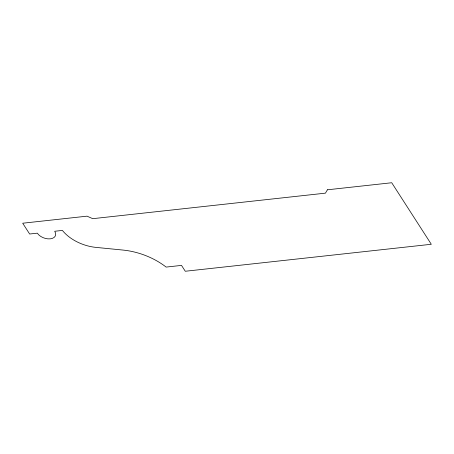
<?xml version="1.0" encoding="UTF-8"?>
<svg xmlns="http://www.w3.org/2000/svg" width="454" height="454" viewBox="0 0 454 454"><rect width="100%" height="100%" fill="white"/><g stroke="black" fill="none" stroke-linecap="round" stroke-linejoin="round"><path stroke-width="0.68" d="M327.408 189.8L325.45 193.149L92.747 218.675L87.02 216.166L22.7 223.22L29.646 234.014L37.33 233.169A10.033 6.135 19.6 0 0 50.28 238.838A10.033 6.135 19.6 0 0 54.707 231.268L62.397 230.422A34.203 20.912 19.6 0 0 95.663 247.362L122.784 250.046A54.31 33.21 19.6 0 1 166.136 267.083L181.515 265.397L185.283 271.254L431.3 244.275L391.728 182.746L327.408 189.8"/></g></svg>
